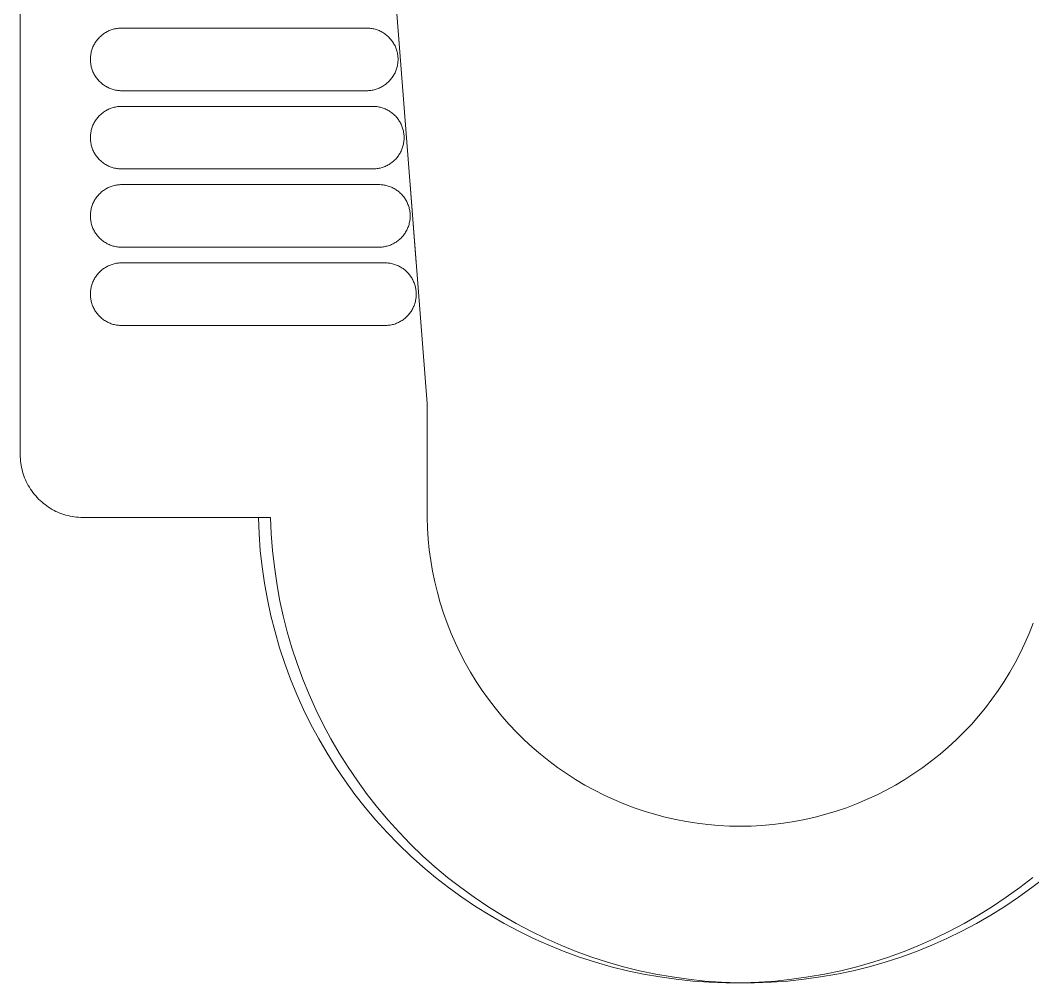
# Model space of a CAD drawing. Header units: metres. Extents: x 0 to 2861, y -1 to 1496.
# Drawn here: x 5.8065 to 6.1299, y 32.4491 to 32.7565 of the extents above; entities that cross this region are included whole.
import ezdxf

# ---------------------------------------------------------------- set-up
doc = ezdxf.new("R2010")
doc.units = ezdxf.units.M
doc.layers.add('FURNITURE', color=251, linetype='Continuous')

msp = doc.modelspace()

# ---------------------------------------------------------------- linework, layer by layer
at = {"layer": 'FURNITURE', "lineweight": 13}
for points in [[(5.91646, 32.89159), (5.93646, 32.63409)], [(5.80646, 32.83722), (5.80646, 32.61775)], [(5.83887, 32.75404), (5.83853, 32.75404), (5.83819, 32.75402), (5.83785, 32.75399), (5.83751, 32.75395), (5.83717, 32.7539), (5.83684, 32.75383), (5.83651, 32.75376), (5.83618, 32.75367), (5.83585, 32.75357), (5.83552, 32.75347), (5.8352, 32.75335), (5.83489, 32.75322), (5.83458, 32.75307), (5.83427, 32.75292), (5.83397, 32.75276), (5.83368, 32.75259), (5.83339, 32.7524), (5.83311, 32.75221), (5.83283, 32.75201), (5.83256, 32.7518), (5.8323, 32.75158), (5.83205, 32.75135), (5.8318, 32.75111), (5.83157, 32.75087), (5.83134, 32.75061), (5.83112, 32.75035), (5.83091, 32.75009), (5.8307, 32.74981), (5.83051, 32.74953), (5.83033, 32.74924), (5.83016, 32.74894), (5.82999, 32.74864), (5.82984, 32.74834), (5.8297, 32.74803), (5.82957, 32.74771), (5.82945, 32.74739), (5.82934, 32.74707), (5.82924, 32.74674), (5.82916, 32.74641), (5.82908, 32.74608), (5.82902, 32.74574), (5.82897, 32.7454), (5.82893, 32.74507), (5.8289, 32.74473), (5.82888, 32.74438), (5.82887, 32.74404)], [(5.83887, 32.75404), (5.91715, 32.75404)], [(5.92715, 32.74404), (5.92714, 32.74438), (5.92712, 32.74473), (5.92709, 32.74507), (5.92705, 32.7454), (5.927, 32.74574), (5.92694, 32.74608), (5.92686, 32.74641), (5.92678, 32.74674), (5.92668, 32.74707), (5.92657, 32.74739), (5.92645, 32.74771), (5.92632, 32.74803), (5.92618, 32.74834), (5.92602, 32.74864), (5.92586, 32.74894), (5.92569, 32.74924), (5.92551, 32.74953), (5.92532, 32.74981), (5.92511, 32.75009), (5.9249, 32.75035), (5.92468, 32.75061), (5.92445, 32.75087), (5.92422, 32.75111), (5.92397, 32.75135), (5.92372, 32.75158), (5.92346, 32.7518), (5.92319, 32.75201), (5.92291, 32.75221), (5.92263, 32.7524), (5.92234, 32.75259), (5.92205, 32.75276), (5.92175, 32.75292), (5.92144, 32.75307), (5.92113, 32.75322), (5.92081, 32.75335), (5.92049, 32.75347), (5.92017, 32.75357), (5.91984, 32.75367), (5.91951, 32.75376), (5.91918, 32.75383), (5.91885, 32.7539), (5.91851, 32.75395), (5.91817, 32.75399), (5.91783, 32.75402), (5.91749, 32.75404), (5.91715, 32.75404)], [(5.82887, 32.74404), (5.82888, 32.7437), (5.8289, 32.74336), (5.82893, 32.74302), (5.82897, 32.74268), (5.82902, 32.74234), (5.82908, 32.74201), (5.82916, 32.74168), (5.82924, 32.74134), (5.82934, 32.74102), (5.82945, 32.74069), (5.82957, 32.74037), (5.8297, 32.74006), (5.82984, 32.73975), (5.82999, 32.73944), (5.83016, 32.73914), (5.83033, 32.73885), (5.83051, 32.73856), (5.8307, 32.73828), (5.83091, 32.738), (5.83112, 32.73773), (5.83134, 32.73747), (5.83157, 32.73722), (5.8318, 32.73697), (5.83205, 32.73673), (5.8323, 32.73651), (5.83256, 32.73629), (5.83283, 32.73607), (5.83311, 32.73587), (5.83339, 32.73568), (5.83368, 32.7355), (5.83397, 32.73533), (5.83427, 32.73516), (5.83458, 32.73501), (5.83489, 32.73487), (5.8352, 32.73474), (5.83552, 32.73462), (5.83585, 32.73451), (5.83618, 32.73441), (5.83651, 32.73433), (5.83684, 32.73425), (5.83717, 32.73419), (5.83751, 32.73414), (5.83785, 32.7341), (5.83819, 32.73407), (5.83853, 32.73405), (5.83887, 32.73404)], [(5.91715, 32.73404), (5.91749, 32.73405), (5.91783, 32.73407), (5.91817, 32.7341), (5.91851, 32.73414), (5.91885, 32.73419), (5.91918, 32.73425), (5.91951, 32.73433), (5.91984, 32.73441), (5.92017, 32.73451), (5.92049, 32.73462), (5.92081, 32.73474), (5.92113, 32.73487), (5.92144, 32.73501), (5.92175, 32.73516), (5.92205, 32.73533), (5.92234, 32.7355), (5.92263, 32.73568), (5.92291, 32.73587), (5.92319, 32.73607), (5.92346, 32.73629), (5.92372, 32.73651), (5.92397, 32.73673), (5.92422, 32.73697), (5.92445, 32.73722), (5.92468, 32.73747), (5.9249, 32.73773), (5.92511, 32.738), (5.92532, 32.73828), (5.92551, 32.73856), (5.92569, 32.73885), (5.92586, 32.73914), (5.92602, 32.73944), (5.92618, 32.73975), (5.92632, 32.74006), (5.92645, 32.74037), (5.92657, 32.74069), (5.92668, 32.74102), (5.92678, 32.74134), (5.92686, 32.74168), (5.92694, 32.74201), (5.927, 32.74234), (5.92705, 32.74268), (5.92709, 32.74302), (5.92712, 32.74336), (5.92714, 32.7437), (5.92715, 32.74404)], [(5.83887, 32.73404), (5.91715, 32.73404)], [(5.83887, 32.72904), (5.83853, 32.72904), (5.83819, 32.72902), (5.83785, 32.72899), (5.83751, 32.72895), (5.83717, 32.7289), (5.83684, 32.72883), (5.83651, 32.72876), (5.83618, 32.72867), (5.83585, 32.72857), (5.83552, 32.72847), (5.8352, 32.72835), (5.83489, 32.72822), (5.83458, 32.72807), (5.83427, 32.72792), (5.83397, 32.72776), (5.83368, 32.72759), (5.83339, 32.7274), (5.83311, 32.72721), (5.83283, 32.72701), (5.83256, 32.7268), (5.8323, 32.72658), (5.83205, 32.72635), (5.8318, 32.72611), (5.83157, 32.72587), (5.83134, 32.72561), (5.83112, 32.72535), (5.83091, 32.72509), (5.8307, 32.72481), (5.83051, 32.72453), (5.83033, 32.72424), (5.83016, 32.72394), (5.82999, 32.72364), (5.82984, 32.72334), (5.8297, 32.72303), (5.82957, 32.72271), (5.82945, 32.72239), (5.82934, 32.72207), (5.82924, 32.72174), (5.82916, 32.72141), (5.82908, 32.72108), (5.82902, 32.72074), (5.82897, 32.7204), (5.82893, 32.72007), (5.8289, 32.71973), (5.82888, 32.71938), (5.82887, 32.71904)], [(5.83887, 32.72904), (5.91909, 32.72904)], [(5.92909, 32.71904), (5.92908, 32.71938), (5.92906, 32.71973), (5.92904, 32.72007), (5.92899, 32.7204), (5.92894, 32.72074), (5.92888, 32.72108), (5.9288, 32.72141), (5.92872, 32.72174), (5.92862, 32.72207), (5.92851, 32.72239), (5.92839, 32.72271), (5.92826, 32.72303), (5.92812, 32.72334), (5.92797, 32.72364), (5.9278, 32.72394), (5.92763, 32.72424), (5.92745, 32.72453), (5.92726, 32.72481), (5.92706, 32.72509), (5.92684, 32.72535), (5.92662, 32.72561), (5.9264, 32.72587), (5.92616, 32.72611), (5.92591, 32.72635), (5.92566, 32.72658), (5.9254, 32.7268), (5.92513, 32.72701), (5.92485, 32.72721), (5.92457, 32.7274), (5.92428, 32.72759), (5.92399, 32.72776), (5.92369, 32.72792), (5.92338, 32.72807), (5.92307, 32.72822), (5.92276, 32.72835), (5.92244, 32.72847), (5.92211, 32.72857), (5.92179, 32.72867), (5.92146, 32.72876), (5.92112, 32.72883), (5.92079, 32.7289), (5.92045, 32.72895), (5.92011, 32.72899), (5.91977, 32.72902), (5.91943, 32.72904), (5.91909, 32.72904)], [(5.82887, 32.71904), (5.82888, 32.7187), (5.8289, 32.71836), (5.82893, 32.71802), (5.82897, 32.71768), (5.82902, 32.71734), (5.82908, 32.71701), (5.82916, 32.71668), (5.82924, 32.71634), (5.82934, 32.71602), (5.82945, 32.71569), (5.82957, 32.71537), (5.8297, 32.71506), (5.82984, 32.71475), (5.82999, 32.71444), (5.83016, 32.71414), (5.83033, 32.71385), (5.83051, 32.71356), (5.8307, 32.71328), (5.83091, 32.713), (5.83112, 32.71273), (5.83134, 32.71247), (5.83157, 32.71222), (5.8318, 32.71197), (5.83205, 32.71173), (5.8323, 32.71151), (5.83256, 32.71129), (5.83283, 32.71107), (5.83311, 32.71087), (5.83339, 32.71068), (5.83368, 32.7105), (5.83397, 32.71033), (5.83427, 32.71016), (5.83458, 32.71001), (5.83489, 32.70987), (5.8352, 32.70974), (5.83552, 32.70962), (5.83585, 32.70951), (5.83618, 32.70941), (5.83651, 32.70933), (5.83684, 32.70925), (5.83717, 32.70919), (5.83751, 32.70914), (5.83785, 32.7091), (5.83819, 32.70907), (5.83853, 32.70905), (5.83887, 32.70904)], [(5.91909, 32.70904), (5.91943, 32.70905), (5.91977, 32.70907), (5.92011, 32.7091), (5.92045, 32.70914), (5.92079, 32.70919), (5.92112, 32.70925), (5.92146, 32.70933), (5.92179, 32.70941), (5.92211, 32.70951), (5.92244, 32.70962), (5.92276, 32.70974), (5.92307, 32.70987), (5.92338, 32.71001), (5.92369, 32.71016), (5.92399, 32.71033), (5.92428, 32.7105), (5.92457, 32.71068), (5.92485, 32.71087), (5.92513, 32.71107), (5.9254, 32.71129), (5.92566, 32.71151), (5.92591, 32.71173), (5.92616, 32.71197), (5.9264, 32.71222), (5.92662, 32.71247), (5.92684, 32.71273), (5.92706, 32.713), (5.92726, 32.71328), (5.92745, 32.71356), (5.92763, 32.71385), (5.9278, 32.71414), (5.92797, 32.71444), (5.92812, 32.71475), (5.92826, 32.71506), (5.92839, 32.71537), (5.92851, 32.71569), (5.92862, 32.71602), (5.92872, 32.71634), (5.9288, 32.71668), (5.92888, 32.71701), (5.92894, 32.71734), (5.92899, 32.71768), (5.92904, 32.71802), (5.92906, 32.71836), (5.92908, 32.7187), (5.92909, 32.71904)], [(5.83887, 32.70904), (5.91909, 32.70904)], [(5.83887, 32.70404), (5.83853, 32.70404), (5.83819, 32.70402), (5.83785, 32.70399), (5.83751, 32.70395), (5.83717, 32.7039), (5.83684, 32.70383), (5.83651, 32.70376), (5.83618, 32.70367), (5.83585, 32.70357), (5.83552, 32.70347), (5.8352, 32.70335), (5.83489, 32.70322), (5.83458, 32.70307), (5.83427, 32.70292), (5.83397, 32.70276), (5.83368, 32.70259), (5.83339, 32.7024), (5.83311, 32.70221), (5.83283, 32.70201), (5.83256, 32.7018), (5.8323, 32.70158), (5.83205, 32.70135), (5.8318, 32.70111), (5.83157, 32.70087), (5.83134, 32.70061), (5.83112, 32.70035), (5.83091, 32.70009), (5.8307, 32.69981), (5.83051, 32.69953), (5.83033, 32.69924), (5.83016, 32.69894), (5.82999, 32.69864), (5.82984, 32.69834), (5.8297, 32.69803), (5.82957, 32.69771), (5.82945, 32.69739), (5.82934, 32.69707), (5.82924, 32.69674), (5.82916, 32.69641), (5.82908, 32.69608), (5.82902, 32.69574), (5.82897, 32.6954), (5.82893, 32.69507), (5.8289, 32.69473), (5.82888, 32.69438), (5.82887, 32.69404)], [(5.83887, 32.70404), (5.92103, 32.70404)], [(5.93103, 32.69404), (5.93102, 32.69438), (5.93101, 32.69473), (5.93098, 32.69507), (5.93094, 32.6954), (5.93088, 32.69574), (5.93082, 32.69608), (5.93075, 32.69641), (5.93066, 32.69674), (5.93056, 32.69707), (5.93045, 32.69739), (5.93033, 32.69771), (5.9302, 32.69803), (5.93006, 32.69834), (5.92991, 32.69864), (5.92975, 32.69894), (5.92957, 32.69924), (5.92939, 32.69953), (5.9292, 32.69981), (5.929, 32.70009), (5.92879, 32.70035), (5.92857, 32.70061), (5.92834, 32.70087), (5.9281, 32.70111), (5.92786, 32.70135), (5.9276, 32.70158), (5.92734, 32.7018), (5.92707, 32.70201), (5.9268, 32.70221), (5.92651, 32.7024), (5.92623, 32.70259), (5.92593, 32.70276), (5.92563, 32.70292), (5.92532, 32.70307), (5.92501, 32.70322), (5.9247, 32.70335), (5.92438, 32.70347), (5.92405, 32.70357), (5.92373, 32.70367), (5.9234, 32.70376), (5.92306, 32.70383), (5.92273, 32.7039), (5.92239, 32.70395), (5.92205, 32.70399), (5.92171, 32.70402), (5.92137, 32.70404), (5.92103, 32.70404)], [(5.93103, 32.70404), (5.93297, 32.67904)], [(5.82887, 32.69404), (5.82888, 32.6937), (5.8289, 32.69336), (5.82893, 32.69302), (5.82897, 32.69268), (5.82902, 32.69234), (5.82908, 32.69201), (5.82916, 32.69168), (5.82924, 32.69134), (5.82934, 32.69102), (5.82945, 32.69069), (5.82957, 32.69037), (5.8297, 32.69006), (5.82984, 32.68975), (5.82999, 32.68944), (5.83016, 32.68914), (5.83033, 32.68885), (5.83051, 32.68856), (5.8307, 32.68828), (5.83091, 32.688), (5.83112, 32.68773), (5.83134, 32.68747), (5.83157, 32.68722), (5.8318, 32.68697), (5.83205, 32.68673), (5.8323, 32.68651), (5.83256, 32.68629), (5.83283, 32.68607), (5.83311, 32.68587), (5.83339, 32.68568), (5.83368, 32.6855), (5.83397, 32.68533), (5.83427, 32.68516), (5.83458, 32.68501), (5.83489, 32.68487), (5.8352, 32.68474), (5.83552, 32.68462), (5.83585, 32.68451), (5.83618, 32.68441), (5.83651, 32.68433), (5.83684, 32.68425), (5.83717, 32.68419), (5.83751, 32.68414), (5.83785, 32.6841), (5.83819, 32.68407), (5.83853, 32.68405), (5.83887, 32.68404)], [(5.92103, 32.68404), (5.92137, 32.68405), (5.92171, 32.68407), (5.92205, 32.6841), (5.92239, 32.68414), (5.92273, 32.68419), (5.92306, 32.68425), (5.9234, 32.68433), (5.92373, 32.68441), (5.92405, 32.68451), (5.92438, 32.68462), (5.9247, 32.68474), (5.92501, 32.68487), (5.92532, 32.68501), (5.92563, 32.68516), (5.92593, 32.68533), (5.92623, 32.6855), (5.92651, 32.68568), (5.9268, 32.68587), (5.92707, 32.68607), (5.92734, 32.68629), (5.9276, 32.68651), (5.92786, 32.68673), (5.9281, 32.68697), (5.92834, 32.68722), (5.92857, 32.68747), (5.92879, 32.68773), (5.929, 32.688), (5.9292, 32.68828), (5.92939, 32.68856), (5.92957, 32.68885), (5.92975, 32.68914), (5.92991, 32.68944), (5.93006, 32.68975), (5.9302, 32.69006), (5.93033, 32.69037), (5.93045, 32.69069), (5.93056, 32.69102), (5.93066, 32.69134), (5.93075, 32.69168), (5.93082, 32.69201), (5.93088, 32.69234), (5.93094, 32.69268), (5.93098, 32.69302), (5.93101, 32.69336), (5.93102, 32.6937), (5.93103, 32.69404)], [(5.83887, 32.68404), (5.92103, 32.68404)], [(5.83887, 32.67904), (5.83853, 32.67904), (5.83819, 32.67902), (5.83785, 32.67899), (5.83751, 32.67895), (5.83717, 32.6789), (5.83684, 32.67883), (5.83651, 32.67876), (5.83618, 32.67867), (5.83585, 32.67857), (5.83552, 32.67847), (5.8352, 32.67835), (5.83489, 32.67822), (5.83458, 32.67807), (5.83427, 32.67792), (5.83397, 32.67776), (5.83368, 32.67759), (5.83339, 32.6774), (5.83311, 32.67721), (5.83283, 32.67701), (5.83256, 32.6768), (5.8323, 32.67658), (5.83205, 32.67635), (5.8318, 32.67611), (5.83157, 32.67587), (5.83134, 32.67561), (5.83112, 32.67535), (5.83091, 32.67509), (5.8307, 32.67481), (5.83051, 32.67453), (5.83033, 32.67424), (5.83016, 32.67394), (5.82999, 32.67364), (5.82984, 32.67334), (5.8297, 32.67303), (5.82957, 32.67271), (5.82945, 32.67239), (5.82934, 32.67207), (5.82924, 32.67174), (5.82916, 32.67141), (5.82908, 32.67108), (5.82902, 32.67074), (5.82897, 32.6704), (5.82893, 32.67007), (5.8289, 32.66973), (5.82888, 32.66938), (5.82887, 32.66904)], [(5.83887, 32.67904), (5.92297, 32.67904)], [(5.93297, 32.66904), (5.93297, 32.66938), (5.93295, 32.66973), (5.93292, 32.67007), (5.93288, 32.6704), (5.93283, 32.67074), (5.93276, 32.67108), (5.93269, 32.67141), (5.9326, 32.67174), (5.9325, 32.67207), (5.93239, 32.67239), (5.93227, 32.67271), (5.93214, 32.67303), (5.932, 32.67334), (5.93185, 32.67364), (5.93169, 32.67394), (5.93152, 32.67424), (5.93133, 32.67453), (5.93114, 32.67481), (5.93094, 32.67509), (5.93073, 32.67535), (5.93051, 32.67561), (5.93028, 32.67587), (5.93004, 32.67611), (5.9298, 32.67635), (5.92954, 32.67658), (5.92928, 32.6768), (5.92901, 32.67701), (5.92874, 32.67721), (5.92846, 32.6774), (5.92817, 32.67759), (5.92787, 32.67776), (5.92757, 32.67792), (5.92727, 32.67807), (5.92696, 32.67822), (5.92664, 32.67835), (5.92632, 32.67847), (5.926, 32.67857), (5.92567, 32.67867), (5.92534, 32.67876), (5.92501, 32.67883), (5.92467, 32.6789), (5.92433, 32.67895), (5.92399, 32.67899), (5.92365, 32.67902), (5.92331, 32.67904), (5.92297, 32.67904)], [(5.82887, 32.66904), (5.82888, 32.6687), (5.8289, 32.66836), (5.82893, 32.66802), (5.82897, 32.66768), (5.82902, 32.66734), (5.82908, 32.66701), (5.82916, 32.66668), (5.82924, 32.66634), (5.82934, 32.66602), (5.82945, 32.66569), (5.82957, 32.66537), (5.8297, 32.66506), (5.82984, 32.66475), (5.82999, 32.66444), (5.83016, 32.66414), (5.83033, 32.66385), (5.83051, 32.66356), (5.8307, 32.66328), (5.83091, 32.663), (5.83112, 32.66273), (5.83134, 32.66247), (5.83157, 32.66222), (5.8318, 32.66197), (5.83205, 32.66173), (5.8323, 32.66151), (5.83256, 32.66129), (5.83283, 32.66107), (5.83311, 32.66087), (5.83339, 32.66068), (5.83368, 32.6605), (5.83397, 32.66033), (5.83427, 32.66016), (5.83458, 32.66001), (5.83489, 32.65987), (5.8352, 32.65974), (5.83552, 32.65962), (5.83585, 32.65951), (5.83618, 32.65941), (5.83651, 32.65933), (5.83684, 32.65925), (5.83717, 32.65919), (5.83751, 32.65914), (5.83785, 32.6591), (5.83819, 32.65907), (5.83853, 32.65905), (5.83887, 32.65904)], [(5.92297, 32.65904), (5.92331, 32.65905), (5.92365, 32.65907), (5.92399, 32.6591), (5.92433, 32.65914), (5.92467, 32.65919), (5.92501, 32.65925), (5.92534, 32.65933), (5.92567, 32.65941), (5.926, 32.65951), (5.92632, 32.65962), (5.92664, 32.65974), (5.92696, 32.65987), (5.92727, 32.66001), (5.92757, 32.66016), (5.92787, 32.66033), (5.92817, 32.6605), (5.92846, 32.66068), (5.92874, 32.66087), (5.92901, 32.66107), (5.92928, 32.66129), (5.92954, 32.66151), (5.9298, 32.66173), (5.93004, 32.66197), (5.93028, 32.66222), (5.93051, 32.66247), (5.93073, 32.66273), (5.93094, 32.663), (5.93114, 32.66328), (5.93133, 32.66356), (5.93152, 32.66385), (5.93169, 32.66414), (5.93185, 32.66444), (5.932, 32.66475), (5.93214, 32.66506), (5.93227, 32.66537), (5.93239, 32.66569), (5.9325, 32.66602), (5.9326, 32.66634), (5.93269, 32.66668), (5.93276, 32.66701), (5.93283, 32.66734), (5.93288, 32.66768), (5.93292, 32.66802), (5.93295, 32.66836), (5.93297, 32.6687), (5.93297, 32.66904)], [(5.83887, 32.65904), (5.92297, 32.65904)], [(5.93646, 32.63409), (5.93646, 32.59775)], [(5.80646, 32.61775), (5.80647, 32.61706), (5.80651, 32.61638), (5.80657, 32.6157), (5.80665, 32.61502), (5.80675, 32.61435), (5.80688, 32.61368), (5.80703, 32.61301), (5.8072, 32.61235), (5.8074, 32.6117), (5.80762, 32.61105), (5.80786, 32.61041), (5.80812, 32.60978), (5.8084, 32.60916), (5.80871, 32.60854), (5.80903, 32.60794), (5.80937, 32.60735), (5.80974, 32.60678), (5.81012, 32.60621), (5.81053, 32.60566), (5.81095, 32.60512), (5.81139, 32.6046), (5.81185, 32.60409), (5.81232, 32.6036), (5.81281, 32.60313), (5.81332, 32.60267), (5.81384, 32.60223), (5.81438, 32.60181), (5.81493, 32.60141), (5.81549, 32.60102), (5.81607, 32.60066), (5.81666, 32.60031), (5.81726, 32.59999), (5.81787, 32.59968), (5.81849, 32.5994), (5.81913, 32.59914), (5.81977, 32.5989), (5.82041, 32.59868), (5.82107, 32.59849), (5.82173, 32.59831), (5.82239, 32.59816), (5.82306, 32.59804), (5.82374, 32.59793), (5.82442, 32.59785), (5.8251, 32.59779), (5.82578, 32.59776), (5.82646, 32.59775)], [(5.82646, 32.59775), (5.88646, 32.59775)], [(5.88256, 32.59775), (5.88276, 32.59246), (5.88315, 32.58718), (5.88373, 32.58193), (5.88449, 32.57669), (5.88543, 32.57148), (5.88655, 32.56631), (5.88785, 32.56118), (5.88932, 32.55611), (5.89097, 32.55108), (5.8928, 32.54611), (5.8948, 32.54122), (5.89697, 32.53639), (5.8993, 32.53164), (5.9018, 32.52698), (5.90446, 32.52241), (5.90727, 32.51793), (5.91024, 32.51355), (5.91336, 32.50928), (5.91663, 32.50512), (5.92004, 32.50107), (5.92359, 32.49715), (5.92728, 32.49335), (5.93109, 32.48969), (5.93503, 32.48616), (5.93909, 32.48276), (5.94326, 32.47952), (5.94755, 32.47641), (5.95194, 32.47346), (5.95643, 32.47067), (5.96101, 32.46803), (5.96569, 32.46555), (5.97045, 32.46324), (5.97528, 32.46109), (5.98019, 32.45912), (5.98516, 32.45731), (5.99019, 32.45568), (5.99528, 32.45423), (6.00041, 32.45295), (6.00559, 32.45185), (6.0108, 32.45094), (6.01604, 32.4502), (6.0213, 32.44965), (6.02658, 32.44928), (6.03186, 32.4491), (6.03715, 32.4491), (6.04244, 32.44928), (6.04772, 32.44965), (6.05298, 32.4502), (6.05822, 32.45094), (6.06343, 32.45185), (6.0686, 32.45295), (6.07374, 32.45423), (6.07882, 32.45568), (6.08386, 32.45731), (6.08883, 32.45912), (6.09374, 32.46109), (6.09857, 32.46324), (6.10333, 32.46555), (6.108, 32.46803), (6.11259, 32.47067), (6.11708, 32.47346), (6.12147, 32.47641), (6.12576, 32.47952), (6.12993, 32.48276)], [(5.88646, 32.59775), (5.88667, 32.59246), (5.88706, 32.58718), (5.88764, 32.58193), (5.88839, 32.57669), (5.88933, 32.57148), (5.89045, 32.56631), (5.89175, 32.56118), (5.89323, 32.55611), (5.89488, 32.55108), (5.89671, 32.54611), (5.89871, 32.54122), (5.90087, 32.53639), (5.90321, 32.53164), (5.90571, 32.52698), (5.90836, 32.52241), (5.91118, 32.51793), (5.91415, 32.51355), (5.91727, 32.50928), (5.92054, 32.50512), (5.92395, 32.50107), (5.9275, 32.49715), (5.93118, 32.49335), (5.935, 32.48969), (5.93893, 32.48616), (5.94299, 32.48276), (5.94717, 32.47952), (5.95145, 32.47641), (5.95584, 32.47346), (5.96034, 32.47067), (5.96492, 32.46803), (5.9696, 32.46555), (5.97435, 32.46324), (5.97919, 32.46109), (5.9841, 32.45912), (5.98907, 32.45731), (5.9941, 32.45568), (5.99919, 32.45423), (6.00432, 32.45295), (6.0095, 32.45185), (6.01471, 32.45094), (6.01995, 32.4502), (6.02521, 32.44965), (6.03048, 32.44928), (6.03577, 32.4491), (6.04106, 32.4491), (6.04635, 32.44928), (6.05163, 32.44965), (6.05689, 32.4502), (6.06213, 32.45094), (6.06734, 32.45185), (6.07251, 32.45295), (6.07765, 32.45423), (6.08273, 32.45568), (6.08776, 32.45731), (6.09274, 32.45912), (6.09764, 32.46109), (6.10248, 32.46324), (6.10724, 32.46555), (6.11191, 32.46803), (6.1165, 32.47067), (6.12099, 32.47346), (6.12538, 32.47641), (6.12966, 32.47952), (6.13384, 32.48276)], [(5.93646, 32.59775), (5.93657, 32.59429), (5.9368, 32.59083), (5.93714, 32.58739), (5.93761, 32.58396), (5.93819, 32.58055), (5.93889, 32.57716), (5.93971, 32.5738), (5.94064, 32.57046), (5.94169, 32.56717), (5.94285, 32.56391), (5.94412, 32.56069), (5.94551, 32.55752), (5.947, 32.55439), (5.9486, 32.55133), (5.95031, 32.54831), (5.95212, 32.54536), (5.95403, 32.54248), (5.95603, 32.53966), (5.95814, 32.53691), (5.96034, 32.53424), (5.96263, 32.53164), (5.965, 32.52913), (5.96747, 32.5267), (5.97001, 32.52436), (5.97264, 32.5221), (5.97534, 32.51994), (5.97812, 32.51787), (5.98096, 32.5159), (5.98387, 32.51403), (5.98685, 32.51226), (5.98988, 32.5106), (5.99297, 32.50904), (5.99612, 32.50759), (5.99931, 32.50625), (6.00254, 32.50502), (6.00582, 32.5039), (6.00913, 32.5029), (6.01247, 32.50201), (6.01585, 32.50124), (6.01924, 32.50058), (6.02266, 32.50005), (6.0261, 32.49963), (6.02955, 32.49933), (6.033, 32.49915), (6.03646, 32.49909), (6.03992, 32.49915), (6.04338, 32.49933), (6.04683, 32.49963), (6.05026, 32.50005), (6.05368, 32.50058), (6.05708, 32.50124), (6.06045, 32.50201), (6.0638, 32.5029), (6.06711, 32.5039), (6.07039, 32.50502), (6.07362, 32.50625), (6.07681, 32.50759), (6.07995, 32.50904), (6.08304, 32.5106), (6.08608, 32.51226), (6.08905, 32.51403), (6.09196, 32.5159), (6.09481, 32.51787), (6.09758, 32.51994), (6.10029, 32.5221), (6.10291, 32.52436), (6.10546, 32.5267), (6.10792, 32.52913), (6.1103, 32.53164), (6.11259, 32.53424), (6.11479, 32.53691), (6.11689, 32.53966), (6.1189, 32.54248), (6.12081, 32.54536), (6.12262, 32.54831), (6.12432, 32.55133), (6.12592, 32.55439), (6.12742, 32.55752), (6.1288, 32.56069), (6.13008, 32.56391)], [(5.93646, 32.59775), (5.93657, 32.59429), (5.9368, 32.59083), (5.93714, 32.58739), (5.93761, 32.58396), (5.93819, 32.58055), (5.93889, 32.57716), (5.93971, 32.5738), (5.94064, 32.57046), (5.94169, 32.56717), (5.94285, 32.56391), (5.94412, 32.56069), (5.94551, 32.55752), (5.947, 32.55439), (5.9486, 32.55133), (5.95031, 32.54831), (5.95212, 32.54536), (5.95403, 32.54248), (5.95603, 32.53966), (5.95814, 32.53691), (5.96034, 32.53424), (5.96263, 32.53164), (5.965, 32.52913), (5.96747, 32.5267), (5.97001, 32.52436), (5.97264, 32.5221), (5.97534, 32.51994), (5.97812, 32.51787), (5.98096, 32.5159), (5.98387, 32.51403), (5.98685, 32.51226), (5.98988, 32.5106), (5.99297, 32.50904), (5.99612, 32.50759), (5.99931, 32.50625), (6.00254, 32.50502), (6.00582, 32.5039), (6.00913, 32.5029), (6.01247, 32.50201), (6.01585, 32.50124), (6.01924, 32.50058), (6.02266, 32.50005), (6.0261, 32.49963), (6.02955, 32.49933), (6.033, 32.49915), (6.03646, 32.49909), (6.03992, 32.49915), (6.04338, 32.49933), (6.04683, 32.49963), (6.05026, 32.50005), (6.05368, 32.50058), (6.05708, 32.50124), (6.06045, 32.50201), (6.0638, 32.5029), (6.06711, 32.5039), (6.07039, 32.50502), (6.07362, 32.50625), (6.07681, 32.50759), (6.07995, 32.50904), (6.08304, 32.5106), (6.08608, 32.51226), (6.08905, 32.51403), (6.09196, 32.5159), (6.09481, 32.51787), (6.09758, 32.51994), (6.10029, 32.5221), (6.10291, 32.52436), (6.10546, 32.5267), (6.10792, 32.52913), (6.1103, 32.53164), (6.11259, 32.53424), (6.11479, 32.53691), (6.11689, 32.53966), (6.1189, 32.54248), (6.12081, 32.54536), (6.12262, 32.54831), (6.12432, 32.55133), (6.12592, 32.55439), (6.12742, 32.55752), (6.1288, 32.56069), (6.13008, 32.56391)]]:
    msp.add_lwpolyline(points, dxfattribs=at)

doc.saveas('drawing.dxf')
